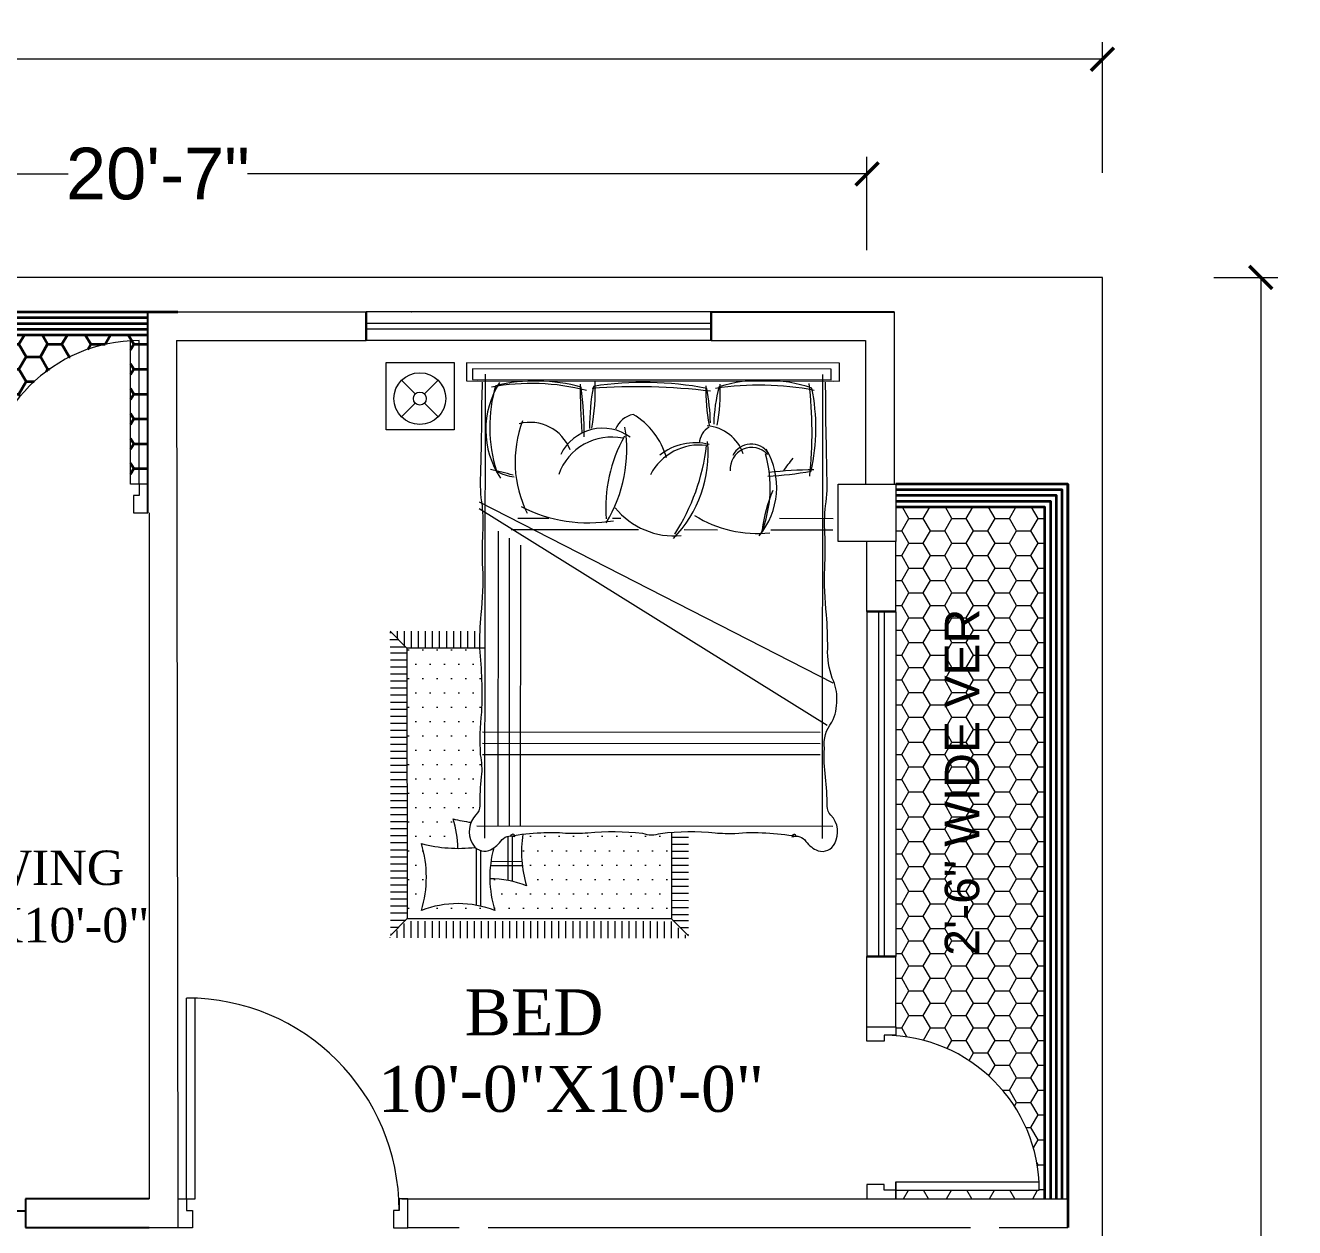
# Model space of a CAD drawing. Header units: inches. Extents: x 1551 to 2198, y 651 to 1264.
# Drawn here: x 1976.9 to 2197.9, y 1054.8 to 1264.2 of the extents above; entities that cross this region are included whole.
import ezdxf

# ---------------------------------------------------------------- set-up
doc = ezdxf.new("R2010")
doc.units = ezdxf.units.IN
doc.header["$MEASUREMENT"] = 0
doc.layers.add('2-Text', color=7, linetype='Continuous')
for name, color, linetype, lineweight in [('DOOR', 252, 'Continuous', 15), ('furniture', 143, 'Continuous', 9), ('illustr-TOILET FIXTURE', 204, 'Continuous', 9), ('sajib', 140, 'Continuous', 30), ('WALL', 253, 'Continuous', 35)]:
    doc.layers.add(name, color=color, linetype=linetype, lineweight=lineweight)
doc.layers.add('Ver', color=7, linetype='Continuous', lineweight=9, true_color=0x2618ec)
doc.styles.add('h6', font='arial.ttf', dxfattribs={"height": 6})
doc.styles.add('h7', font='arial.ttf', dxfattribs={"height": 9})
doc.styles.add('RS4', font='sylfaen.ttf', dxfattribs={"height": 12})
doc.dimstyles.new('SAJIB 2', dxfattribs={"dimtxt": 9, "dimasz": 4, "dimexe": 3, "dimexo": 3.0625, "dimgap": 0.09, "dimtad": 0, "dimdec": 0, "dimzin": 3, "dimdsep": 46, "dimlunit": 4, "dimtxsty": 'h7', "dimblk": 'ARCHTICK', "dimcen": 2, "dimclrd": 6, "dimclre": 7, "dimclrt": 7, "dimadec": 0, "dimazin": 0, "dimtfac": 1, "dimtdec": 0, "dimtofl": 0, "dimtmove": 0, "dimatfit": 3, "dimldrblk": 'OPEN30', "dimfxl": 1, "dimtolj": 1, "dimtzin": 0, "dimlwd": 20, "dimlwe": 20, "dimarcsym": 0})
pattern_1 = [(0, (-109750.4963, 45282.814), (3.75, 2.1650635), [2.5, -5]), (120, (-109750.4963, 45282.814), (-3.74999999, 2.165063514), [2.5, -5]), (60, (-109750.4963, 45282.814), (8e-09, 4.330127014), [-5, 2.5])]

# ---------------------------------------------------------------- blocks, each defined once
blk = doc.blocks.new('GDFGD')
at = {"layer": 'DOOR'}
for p, q in [((-3036.95, 2150.78), (-3036.95, 2185.78)), ((-3035.45, 2150.78), (-3035.45, 2185.75)), ((-3036.95, 2150.78), (-3035.45, 2150.78))]:
    blk.add_line(p, q, dxfattribs=at)
for points in [[(-3038.45, 2150.78), (-3036.95, 2150.78), (-3036.95, 2148.78), (-3035.95, 2148.78), (-3035.95, 2145.78), (-3038.45, 2145.78)], [(-2998.45, 2150.78), (-2999.95, 2150.78), (-2999.95, 2148.78), (-3000.95, 2148.78), (-3000.95, 2145.78), (-2998.45, 2145.78)]]:
    blk.add_lwpolyline(points, close=True, dxfattribs=at)
blk.add_arc((-3036.95, 2148.78), 37, 0, 90, dxfattribs=at)
blk = doc.blocks.new('RTRTR')
at = {"layer": 'DOOR'}
for p, q in [((-723.21, 2222.65), (-723.21, 2247.61)), ((-721.71, 2222.65), (-721.71, 2247.65)), ((-721.71, 2222.65), (-723.21, 2222.65))]:
    blk.add_line(p, q, dxfattribs=at)
for points in [[(-750.21, 2222.65), (-748.71, 2222.65), (-748.71, 2220.65), (-747.71, 2220.65), (-747.71, 2217.65), (-750.21, 2217.65)], [(-720.21, 2222.65), (-721.71, 2222.65), (-721.71, 2220.65), (-722.71, 2220.65), (-722.71, 2217.65), (-720.21, 2217.65)]]:
    blk.add_lwpolyline(points, close=True, dxfattribs=at)
blk.add_arc((-721.71, 2220.65), 27, 90, 180, dxfattribs=at)
blk = doc.blocks.new('bedm')
for p, q in [((-11.35, 25.59), (-11.35, -56.88)), ((48.64, 25.59), (48.64, -56.88)), ((-12.73, 24.38), (50.51, 24.38)), ((-12.35, 2.89), (50.51, -29.21)), ((-12.35, 1.69), (49.48, -36.77)), ((-5.51, 0), (0, 0)), ((11.33, 0), (12.81, 0)), ((41.02, 0), (50.51, 0)), ((-6.7, -2.03), (15.97, -2.03)), ((24.06, -2.03), (29.96, -2.03)), ((39.46, -2.03), (50.51, -2.03)), ((-12.73, -54.7), (50.51, -54.7))]:
    blk.add_line(p, q)
for points in [[(-14.62, 27.58), (-14.62, 24.38), (51.64, 24.38), (51.64, 27.58)], [(-13.6, 24.61), (50.16, 24.61), (50.16, 26.52), (-13.6, 26.52)]]:
    blk.add_lwpolyline(points, close=True)
at = {"linetype": 'ByBlock'}
for points in [[(-11.93, -34.52, 0.045167), (-12.14, -42.06, -0.080578), (-11.96, -45.99, 0.026504), (-12.23, -51.13, -0.211134), (-12.9, -52.77, 0.329446), (-13.58, -57.76, 0.37589), (-10.61, -59.09, 0.123892), (-8.48, -57.44, -0.342539), (-5.98, -56.62, 0.955623), (-6.75, -56.52, -0.036442), (-1.35, -55.92, -0.046791), (3.01, -56, 0.023628), (7.01, -55.92, -0.055897), (16.69, -56.01, 0.053528), (18.31, -56.29, 0.053528), (19.93, -56.01, -0.055897), (29.62, -55.92, 0.026973), (33.12, -56, -0.036947), (38.63, -55.92, -0.036442), (44.03, -56.52, 0.955623), (43.26, -56.62, -0.342539), (45.76, -57.44, 0.123892), (47.9, -59.09, 0.37589), (50.86, -57.76, 0.329446), (50.19, -52.77, -0.211134), (49.51, -51.13, 0.026504), (49.24, -45.99, -0.06219), (49.05, -40.9, -0.218233), (50.36, -36.25, 0.123513), (51.21, -32.26, 0.129887), (50.39, -28.42, -0.095063), (49.59, -23.12, 0.016498), (49.37, -17.12, -0.039412), (49.06, -8.88, 0.025508), (49.06, -2.71, -0.038458), (49.16, 2.23, 0.058958), (49.43, 7.72, 0.00267), (49.23, 16.86, 0.015571), (49.13, 24.18)], [(-11.85, 24.18, 0.015571), (-11.95, 16.86, 0.00267), (-12.14, 7.72, 0.058958), (-11.87, 2.23, -0.038458), (-11.77, -2.71, 0.025508), (-11.77, -8.88, -0.039412), (-12.08, -17.12, 0.016498), (-12.31, -23.12)], [(-12.31, -23.12, -0.037552), (-11.93, -34.52)]]:
    blk.add_lwpolyline(points, format="xyb", dxfattribs=at)
for centre, radius, start, end in [((4.34, 15.74), 15.55, 147.51, 213.8336), ((-3.1, -14.57), 38.5, 75.2741, 100.6711), ((122.07, 24.02), 116.52, 180.1063, 184.3312), ((-29.58, 22.85), 37.82, 349.589, 2.0447), ((15.6, -89.34), 112.69, 83.3146, 94.0301), ((57.39, 22.44), 29.5, 177.8261, 191.4767), ((37.43, -28.85), 52.51, 79.3138, 98.5648), ((0.63, 22.18), 29.83, 349.1667, 3.123), ((-29.75, 15.34), 76.52, 354.0935, 6.4707), ((11.14, 4.47), 9.94, 78.0413, 160.8342), ((36.5, 1.79), 26.38, 151.0456, 184.1497), ((26.84, 3.06), 9.96, 83.1541, 152.0001), ((-9.06, 17.28), 37.34, 327.3804, 353.3034), ((36.06, 8.78), 3.82, 42.6016, 185.3377), ((17.55, 5.5), 21.8, 338.0807, 15.8259), ((61.56, -4.61), 23.76, 139.9508, 146.951), ((-27.33, -68.33), 78.8, 74.5629, 77.5763), ((47.62, -70.17), 78.78, 90.3848, 96.2107), ((61.56, -4.61), 23.76, 156.2982, 173.8539)]:
    blk.add_arc(centre, radius, start, end)
for centre, radius, start, end in [((15.98, 16.19), 26.48, 163.9263, 197.1409), ((-2.34, -5.37), 29.75, 74.2117, 103.8432), ((-53.93, 15.34), 60.2, 359.1536, 7.5533), ((48.63, 15.9), 41.42, 169.5301, 179.934), ((16.98, -34.74), 58.87, 79.1717, 98.8688), ((-11.16, 15.68), 39.9, 1.8337, 10.6945), ((58.71, 15.92), 29.43, 165.3434, 178.3876), ((38.13, -2.18), 26.74, 71.2545, 107.1861), ((12.57, 16.04), 34.89, 347.3175, 11.7435), ((15.86, 14.24), 4.3, 102.1757, 158.3207), ((8.44, 7.29), 12.92, 15.4018, 59.7122), ((14.51, 10.01), 20.51, 159.3026, 206.5026), ((-3.37, 9.34), 7.68, 21.4295, 104.3652), ((9.6, 7.65), 8.33, 54.1671, 153.8421), ((-11.14, 12.19), 24.99, 328.6542, 9.1977), ((30.3, 13.08), 3.59, 120.1134, 175.8974), ((27.5, 8.99), 7.47, 19.1335, 85.0933), ((6.78, 11.47), 21.53, 315.5269, 5.813), ((26.06, 3.09), 10.31, 76.3296, 128.0812), ((35.95, 9.51), 3.68, 33.4026, 153.0195), ((27.22, 5.47), 13.28, 319.8178, 30.7335), ((-5.37, 15.08), 7.78, 239.4859, 264.3104), ((35.43, 69.63), 62.26, 273.2105, 280.3406), ((7.07, 25.62), 26.45, 243.0538, 279.663), ((22.22, 10.21), 13.35, 218.7278, 275.6813), ((37.1, 18.54), 21.25, 238.1221, 275.9522)]:
    blk.add_arc(centre, radius, start, end, dxfattribs=at)
blk = doc.blocks.new('M-bed')
at = {"layer": 'furniture'}
h = blk.add_hatch(dxfattribs=at)
h.set_pattern_fill('DOTS', color=3, scale=40, angle=180, style=0)
h.set_pattern_definition([(180, (3692.6392, 7362.079), (-1.25, -2.5), [0, -2.5])])
h.paths.add_polyline_path([(3692.58, 7408.37), (3681.4, 7408.38), (3646.55, 7408.43), (3646.54, 7393.34, 0.011226), (3648.44, 7393.52, -0.053528), (3650.03, 7393.79, -0.053528), (3651.62, 7393.52, 0.055897), (3661.11, 7393.42, -0.023628), (3665.03, 7393.5, 0.046791), (3669.29, 7393.42, 0.021476), (3672.42, 7393.67, 0.117676), (3671.8, 7402.65, 0.09252), (3678.19, 7401.45, 0.072446), (3677.31, 7406.97, 0.18681), (3690.12, 7406.96, 0.148057), (3690.11, 7395.32, 0.06293), (3683.75, 7396.14, 0.065098), (3684.6, 7391, 0.0312), (3681.47, 7391.61, -0.099873), (3680.54, 7390.25, 0.186828), (3679.95, 7388.81, -0.027883), (3679.66, 7383.51, 0.077199), (3679.86, 7379.82, -0.045167), (3679.65, 7372.43, 0.037552), (3680.01, 7361.27), (3692.64, 7361.27)])
at = {"layer": 'furniture', "linetype": 'Continuous'}
for p, q in [((3646.55, 7408.43), (3643.61, 7411.37)), ((3692.58, 7408.37), (3695.52, 7411.31)), ((3692.64, 7361.27), (3692.58, 7408.37)), ((3679.07, 7361.27), (3692.64, 7361.27)), ((3692.64, 7361.27), (3695.58, 7358.32))]:
    blk.add_line(p, q, dxfattribs=at)
at = {"layer": 'furniture', "color": 1}
for p, q in [((3643.85, 7411.14), (3643.62, 7411.14)), ((3645.08, 7409.92), (3643.62, 7409.92)), ((3644.17, 7411.23), (3644.17, 7411.8)), ((3645.4, 7410.01), (3645.4, 7411.8)), ((3646.62, 7408.86), (3646.62, 7411.8)), ((3647.85, 7408.86), (3647.85, 7411.8)), ((3649.07, 7408.86), (3649.07, 7411.79)), ((3650.3, 7408.85), (3650.3, 7411.79)), ((3651.52, 7408.85), (3651.52, 7411.79)), ((3652.75, 7408.85), (3652.75, 7411.79)), ((3653.97, 7408.85), (3653.97, 7411.79)), ((3655.2, 7408.85), (3655.2, 7411.79)), ((3656.42, 7408.85), (3656.42, 7411.79)), ((3657.65, 7408.85), (3657.65, 7411.79)), ((3658.87, 7408.84), (3658.87, 7411.78)), ((3660.1, 7408.84), (3660.1, 7411.78)), ((3661.32, 7408.84), (3661.32, 7411.78)), ((3662.55, 7408.84), (3662.55, 7411.78)), ((3663.77, 7408.84), (3663.77, 7411.78)), ((3665, 7408.84), (3665, 7411.78)), ((3666.22, 7408.84), (3666.22, 7411.78)), ((3667.45, 7408.84), (3667.45, 7411.78)), ((3668.67, 7408.83), (3668.67, 7411.77)), ((3669.9, 7408.83), (3669.9, 7411.77)), ((3671.12, 7408.83), (3671.12, 7411.77)), ((3672.35, 7408.83), (3672.35, 7411.77)), ((3673.57, 7408.83), (3673.57, 7411.77)), ((3674.8, 7408.83), (3674.8, 7411.77)), ((3676.02, 7408.83), (3676.02, 7411.77)), ((3677.25, 7408.82), (3677.25, 7411.77)), ((3678.47, 7408.82), (3678.47, 7411.76)), ((3679.7, 7408.82), (3679.7, 7411.76)), ((3680.92, 7408.82), (3680.92, 7411.76)), ((3682.15, 7408.82), (3682.15, 7411.76)), ((3683.37, 7408.82), (3683.37, 7411.76)), ((3684.6, 7408.82), (3684.6, 7411.76)), ((3685.82, 7408.82), (3685.82, 7411.76)), ((3687.05, 7408.81), (3687.05, 7411.75)), ((3688.27, 7408.81), (3688.27, 7411.75)), ((3689.5, 7408.81), (3689.5, 7411.75)), ((3690.72, 7408.81), (3690.72, 7411.75)), ((3691.95, 7408.81), (3691.95, 7411.75)), ((3693.17, 7409.24), (3693.17, 7411.75)), ((3695.52, 7409.85), (3694.06, 7409.85)), ((3694.4, 7410.46), (3694.4, 7411.75)), ((3695.52, 7411.08), (3695.29, 7411.08)), ((3695.62, 7411.69), (3695.62, 7411.75)), ((3646.55, 7407.64), (3643.61, 7407.65)), ((3646.3, 7408.69), (3643.62, 7408.69)), ((3692.58, 7408.37), (3681.4, 7408.38)), ((3695.52, 7408.63), (3692.84, 7408.63)), ((3646.55, 7406.42), (3643.61, 7406.42)), ((3680.57, 7396.12), (3680.58, 7406.05)), ((3695.52, 7407.4), (3692.58, 7407.4)), ((3695.52, 7406.18), (3692.58, 7406.18)), ((3646.55, 7405.19), (3643.61, 7405.2)), ((3646.55, 7403.97), (3643.61, 7403.97)), ((3695.52, 7404.95), (3692.58, 7404.95)), ((3695.52, 7403.73), (3692.58, 7403.73)), ((3646.54, 7401.52), (3643.6, 7401.52)), ((3646.55, 7402.74), (3643.61, 7402.75)), ((3675.06, 7394.04), (3675.07, 7401.73)), ((3695.51, 7402.5), (3692.57, 7402.5)), ((3695.51, 7401.28), (3692.57, 7401.28)), ((3646.54, 7400.29), (3643.6, 7400.3)), ((3646.54, 7399.07), (3643.6, 7399.07)), ((3695.51, 7400.05), (3692.57, 7400.05)), ((3695.51, 7398.83), (3692.57, 7398.83)), ((3646.54, 7397.84), (3643.6, 7397.85)), ((3646.54, 7396.62), (3643.6, 7396.62)), ((3678, 7398.4), (3672.62, 7398.41)), ((3695.51, 7397.6), (3692.57, 7397.6)), ((3646.54, 7395.39), (3643.6, 7395.4)), ((3695.51, 7396.38), (3692.57, 7396.38)), ((3695.51, 7395.15), (3692.57, 7395.15)), ((3646.54, 7394.17), (3643.6, 7394.17)), ((3676.76, 7392.21), (3676.71, 7340.89)), ((3695.51, 7393.93), (3692.57, 7393.93)), ((3695.51, 7392.7), (3692.57, 7392.7)), ((3695.5, 7391.48), (3692.56, 7391.48)), ((3695.5, 7390.25), (3692.56, 7390.25)), ((3695.5, 7389.03), (3692.56, 7389.03)), ((3695.5, 7387.8), (3692.56, 7387.8)), ((3695.5, 7386.58), (3692.56, 7386.58)), ((3695.5, 7385.35), (3692.56, 7385.35)), ((3695.5, 7384.13), (3692.56, 7384.13)), ((3695.5, 7382.9), (3692.56, 7382.9)), ((3695.5, 7381.68), (3692.56, 7381.68)), ((3695.49, 7379.23), (3692.55, 7379.23)), ((3695.5, 7380.45), (3692.56, 7380.45)), ((3695.49, 7378), (3692.55, 7378)), ((3695.49, 7376.78), (3692.55, 7376.78)), ((3620.67, 7375.96), (3679.46, 7375.91)), ((3695.49, 7375.55), (3692.55, 7375.55)), ((3695.49, 7374.33), (3692.55, 7374.33)), ((3695.49, 7373.1), (3692.55, 7373.1)), ((3695.49, 7371.88), (3692.55, 7371.88)), ((3695.49, 7370.65), (3692.55, 7370.65)), ((3695.49, 7369.43), (3692.55, 7369.43)), ((3695.49, 7368.2), (3692.55, 7368.2)), ((3695.48, 7366.98), (3692.54, 7366.98)), ((3695.48, 7365.75), (3692.54, 7365.75)), ((3695.48, 7364.53), (3692.54, 7364.53)), ((3680.87, 7358.34), (3680.87, 7361.28)), ((3682.1, 7358.34), (3682.1, 7361.28)), ((3683.32, 7358.34), (3683.32, 7361.28)), ((3684.55, 7358.34), (3684.55, 7361.28)), ((3685.77, 7358.34), (3685.77, 7361.28)), ((3687, 7358.33), (3687, 7361.27)), ((3688.22, 7358.33), (3688.22, 7361.27)), ((3689.45, 7358.33), (3689.45, 7361.27)), ((3690.67, 7358.33), (3690.67, 7361.27)), ((3691.9, 7358.33), (3691.9, 7361.27)), ((3695.48, 7363.3), (3692.54, 7363.3)), ((3695.48, 7362.08), (3692.54, 7362.08)), ((3695.58, 7361.06), (3692.84, 7361.06)), ((3693.12, 7358.33), (3693.12, 7360.77)), ((3695.62, 7359.79), (3694.11, 7359.79)), ((3694.35, 7358.32), (3694.35, 7359.54)), ((3695.62, 7358.57), (3695.33, 7358.57))]:
    blk.add_line(p, q, dxfattribs=at)
at = {"layer": 'furniture', "color": 150}
for p, q in [((3679.83, 7396.51), (3679.84, 7406.2)), ((3674.33, 7393.99), (3674.33, 7401.88)), ((3678.09, 7399.14), (3672.55, 7399.14)), ((3674.8, 7392.21), (3674.76, 7342.11)), ((3620.67, 7377.92), (3679.46, 7377.87))]:
    blk.add_line(p, q, dxfattribs=at)
at = {"layer": 'furniture'}
for p, q in [((3672.84, 7392.22), (3672.8, 7343.33)), ((3620.67, 7379.88), (3679.46, 7379.83)), ((3689.59, 7318.59, 1.69), (3687.2, 7320.99, 1.69)), ((3691.18, 7318.59, 1.69), (3693.58, 7320.98, 1.69)), ((3689.59, 7317, 1.69), (3687.2, 7314.61, 1.69)), ((3691.18, 7317, 1.69), (3693.57, 7314.61, 1.69))]:
    blk.add_line(p, q, dxfattribs=at)
at = {"layer": 'furniture', "linetype": 'Continuous'}
blk.add_lwpolyline([(3646.54, 7393.34), (3646.55, 7408.43), (3692.64, 7408.43)], dxfattribs=at)
at = {"layer": 'furniture'}
blk.add_lwpolyline([(3696.25, 7311.53), (3684.4, 7311.54), (3684.41, 7323.25), (3696.26, 7323.24)], close=True, dxfattribs=at)
for radius in [4.51, 1.13]:
    blk.add_circle((3690.39, 7317.8, 1.69), radius, dxfattribs=at)
for centre, radius, start, end in [((3658.8, 7401.17), 19.4, 344.6755, 17.4141), ((3683.73, 7423.51), 17.74, 248.7884, 291.1143), ((3709.34, 7401.12), 20.09, 163.1076, 196.7951), ((3653.29, 7396.85), 19.4, 350.5682, 17.4141), ((3678.22, 7419.19), 17.74, 248.7884, 269.9322), ((3683.68, 7370.58), 25.56, 75.4418, 96.6097), ((3703.83, 7396.8), 20.09, 181.8967, 196.7951), ((3678.17, 7366.26), 25.56, 75.4418, 82.59)]:
    blk.add_arc(centre, radius, start, end, dxfattribs=at)
at = {"layer": 'furniture', "xscale": 0.9799999999687397, "yscale": 0.9799999999687397, "zscale": 0.9799999999687397, "rotation": 179.9513479370545}
blk.add_blockref('bedm', (3667.93, 7338.62), dxfattribs=at)
blk = doc.blocks.new('_ArchTick')
at = {"layer": 'WALL', "color": 0, "const_width": 0.15}
blk.add_lwpolyline([(-0.5, -0.5), (0.5, 0.5)], dxfattribs=at)
blk = doc.blocks.new('*D22')
at = {"layer": 'Defpoints', "color": 0, "ltscale": 25, "transparency": 16777216}
for p in [(2180.79, 1220.27), (2192.03, 1220.27), (2180.79, 764.27)]:
    blk.add_point(p, dxfattribs=at)
at = {"layer": 'Ver', "color": 7, "lineweight": 20, "ltscale": 25, "transparency": 16777216}
for p, q in [((2183.85, 1220.27), (2195.03, 1220.27)), ((2183.85, 764.27), (2195.03, 764.27))]:
    blk.add_line(p, q, dxfattribs=at)
at = {"layer": 'Ver', "color": 6, "lineweight": 20, "ltscale": 25, "transparency": 16777216}
for p, q in [((2192.03, 1220.27), (2192.03, 1007.81)), ((2192.03, 764.27), (2192.03, 976.72))]:
    blk.add_line(p, q, dxfattribs=at)
at = {"layer": 'Ver', "color": 6, "lineweight": 20, "ltscale": 25, "transparency": 16777216, "xscale": 4, "yscale": 4, "zscale": 4}
for p, rotation in [((2192.03, 1220.27), 90), ((2192.03, 764.27), 270)]:
    blk.add_blockref('_ArchTick', p, dxfattribs=dict(at, rotation=rotation))
at = {"layer": 'Ver', "color": 7, "ltscale": 25, "transparency": 16777216, "insert": (2192.03, 992.27), "char_height": 9, "attachment_point": 5, "rotation": 90, "style": 'h7'}
blk.add_mtext('\\A1;38\'-0"', dxfattribs=at)
blk = doc.blocks.new('_Open30')
at = {"color": 0, "linetype": 'ByBlock', "lineweight": -2}
for p, q in [((-1, 0.268), (0, 0)), ((0, 0), (-1, -0.268)), ((0, 0), (-1, 0))]:
    blk.add_line(p, q, dxfattribs=at)
blk = doc.blocks.new('*D23')
at = {"layer": 'Defpoints', "color": 0, "ltscale": 25, "transparency": 16777216}
for p in [(2164.46, 1258.27), (2164.46, 1235.42), (1588.46, 1228.7)]:
    blk.add_point(p, dxfattribs=at)
at = {"layer": 'Ver', "color": 7, "lineweight": 20, "ltscale": 25, "transparency": 16777216}
for p, q in [((1588.46, 1231.77), (1588.46, 1261.27)), ((2164.46, 1238.48), (2164.46, 1261.27))]:
    blk.add_line(p, q, dxfattribs=at)
at = {"layer": 'Ver', "color": 6, "lineweight": 20, "ltscale": 25, "transparency": 16777216}
for p, q in [((1588.46, 1258.27), (1860.73, 1258.27)), ((2164.46, 1258.27), (1892.19, 1258.27))]:
    blk.add_line(p, q, dxfattribs=at)
at = {"layer": 'Ver', "color": 6, "lineweight": 20, "ltscale": 25, "transparency": 16777216, "xscale": 4, "yscale": 4, "zscale": 4, "rotation": 180}
blk.add_blockref('_ArchTick', (1588.46, 1258.27), dxfattribs=at)
at = {"layer": 'Ver', "color": 6, "lineweight": 20, "ltscale": 25, "transparency": 16777216, "xscale": 4, "yscale": 4, "zscale": 4}
blk.add_blockref('_ArchTick', (2164.46, 1258.27), dxfattribs=at)
at = {"layer": 'Ver', "color": 7, "ltscale": 25, "transparency": 16777216, "insert": (1876.46, 1258.27), "char_height": 9, "attachment_point": 5, "style": 'h7'}
blk.add_mtext('\\A1;48\'-0"', dxfattribs=at)
blk = doc.blocks.new('*D24')
at = {"layer": 'Defpoints', "color": 0, "ltscale": 25, "transparency": 16777216}
for p in [(2123.46, 1238.3), (1876.46, 1221.95), (2123.46, 1221.95)]:
    blk.add_point(p, dxfattribs=at)
at = {"layer": 'Ver', "color": 7, "lineweight": 20, "ltscale": 25, "transparency": 16777216}
for p, q in [((1876.46, 1225.02), (1876.46, 1241.3)), ((2123.46, 1225.02), (2123.46, 1241.3))]:
    blk.add_line(p, q, dxfattribs=at)
at = {"layer": 'Ver', "color": 6, "lineweight": 20, "ltscale": 25, "transparency": 16777216}
for p, q in [((1876.46, 1238.3), (1984.34, 1238.3)), ((2123.46, 1238.3), (2015.59, 1238.3))]:
    blk.add_line(p, q, dxfattribs=at)
at = {"layer": 'Ver', "color": 6, "lineweight": 20, "ltscale": 25, "transparency": 16777216, "xscale": 4, "yscale": 4, "zscale": 4, "rotation": 180}
blk.add_blockref('_ArchTick', (1876.46, 1238.3), dxfattribs=at)
at = {"layer": 'Ver', "color": 6, "lineweight": 20, "ltscale": 25, "transparency": 16777216, "xscale": 4, "yscale": 4, "zscale": 4}
blk.add_blockref('_ArchTick', (2123.46, 1238.3), dxfattribs=at)
at = {"layer": 'Ver', "color": 7, "ltscale": 25, "transparency": 16777216, "insert": (1999.96, 1238.3), "char_height": 9, "attachment_point": 5, "style": 'h7'}
blk.add_mtext('\\A1;20\'-7"', dxfattribs=at)

msp = doc.modelspace()

# ---------------------------------------------------------------- hatches: boundary and pattern name
at = {"layer": 'Ver', "ltscale": 25, "true_color": 0xcecce6}
h = msp.add_hatch(dxfattribs=at)
h.set_pattern_fill('HONEY', color=254, scale=20, style=0)
h.set_pattern_definition(pattern_1)
h.paths.add_polyline_path([(2154.46, 1180.27), (2128.46, 1180.27), (2128.46, 1174.27), (2128.46, 1162.08), (2128.46, 1102.02), (2128.46, 1089.77), (2128.46, 1088.2, -0.392661), (2153.46, 1061.27), (2128.46, 1061.27), (2128.46, 1059.77), (2154.46, 1059.77)])
h.paths.add_polyline_path([(2135.46, 1100.78), (2135.46, 1163.9), (2144.59, 1163.9), (2144.59, 1100.78)], flags=24)
at = {"layer": 'WALL'}
h = msp.add_hatch(dxfattribs=at)
h.set_pattern_fill('HONEY', color=0, scale=20, style=0)
h.set_pattern_definition(pattern_1)
edge = h.paths.add_edge_path()
edge.add_line((1885.37, 1184.27), (1881.21, 1184.27))
edge.add_line((1881.21, 1184.27), (1878.96, 1184.27))
edge.add_line((1878.96, 1184.27), (1878.96, 1210.27))
edge.add_line((1878.96, 1210.27), (1998.21, 1210.27))
edge.add_line((1998.21, 1210.27), (1998.21, 1184.27))
edge.add_line((1998.21, 1184.27), (1995.21, 1184.27))
edge.add_line((1995.21, 1184.27), (1995.21, 1209.23))
edge.add_arc((1996.71, 1182.27), 27, 453.1847, 537.489)
edge.add_line((1969.73, 1183.45), (1949.52, 1184.27))
edge.add_line((1949.52, 1184.27), (1945.43, 1184.27))
edge.add_line((1945.43, 1184.27), (1885.37, 1184.27))
h.paths.add_polyline_path([(1955.09, 1205.96), (1891.97, 1205.96), (1891.97, 1196.84), (1955.09, 1196.84)], flags=16)

# ---------------------------------------------------------------- linework, layer by layer
at = {"layer": 'illustr-TOILET FIXTURE', "linetype": 'ByBlock'}
for p, q in [((2096.26, 1214.27), (2036.26, 1214.27)), ((2096.26, 1214.27), (2036.26, 1214.27)), ((2096.26, 1212.27), (2036.26, 1212.27)), ((2096.26, 1212.27), (2036.26, 1212.27)), ((2096.26, 1211.27), (2036.26, 1211.27)), ((2096.26, 1211.27), (2036.26, 1211.27)), ((2096.26, 1209.27), (2036.26, 1209.27)), ((2096.26, 1209.27), (2036.26, 1209.27)), ((2123.46, 1162.02), (2123.46, 1102.02)), ((2123.46, 1162.02), (2123.46, 1102.02)), ((2125.46, 1162.02), (2125.46, 1102.02)), ((2125.46, 1162.02), (2125.46, 1102.02)), ((2126.46, 1162.02), (2126.46, 1102.02)), ((2126.46, 1162.02), (2126.46, 1102.02)), ((2128.46, 1162.02), (2128.46, 1102.02)), ((2128.46, 1162.02), (2128.46, 1102.02))]:
    msp.add_line(p, q, dxfattribs=at)
at = {"layer": 'sajib', "ltscale": 25}
for p, q in [((2036.26, 1209.27), (2036.26, 1214.27)), ((2036.26, 1214.27), (2036.26, 1209.27)), ((2096.32, 1214.27), (2096.32, 1209.27)), ((2096.32, 1209.27), (2096.32, 1214.27)), ((2123.46, 1162.08), (2128.46, 1162.08)), ((2128.46, 1162.08), (2123.46, 1162.08)), ((2128.46, 1102.02), (2123.46, 1102.02)), ((2123.46, 1102.02), (2128.46, 1102.02))]:
    msp.add_line(p, q, dxfattribs=at)
at = {"layer": 'Ver', "color": 1, "ltscale": 25}
for p, q in [((2164.46, 1220.27), (1588.46, 1220.27)), ((2164.46, 764.27), (2164.46, 1220.27))]:
    msp.add_line(p, q, dxfattribs=at)
at = {"layer": 'Ver', "lineweight": 25, "ltscale": 25}
for p, q in [((1998.21, 1179.27), (1998.21, 1214.27)), ((2096.32, 1214.27), (2128.21, 1214.27)), ((1998.46, 1059.77), (1976.88, 1059.77)), ((1976.88, 1059.77), (1976.88, 1054.77)), ((1976.88, 1054.77), (1998.46, 1054.77))]:
    msp.add_line(p, q, dxfattribs=at)
at = {"layer": 'Ver', "ltscale": 25}
for p, q in [((1998.21, 1214.27), (2036.26, 1214.27)), ((2044.06, 1214.27), (2044.13, 1214.27)), ((2054.76, 1214.27), (2054.76, 1214.27)), ((2096.32, 1214.27), (2098.77, 1214.27)), ((2128.21, 1214.27), (2128.21, 1184.27)), ((2003.21, 1209.27), (2003.46, 1059.77)), ((2003.21, 1209.27), (2036.26, 1209.27)), ((2096.32, 1209.27), (2123.21, 1209.27)), ((2123.21, 1209.27), (2123.21, 1184.27)), ((1998.46, 1179.27), (1998.46, 1059.77)), ((2123.46, 1162.08), (2123.46, 1174.27)), ((2128.46, 1162.08), (2128.46, 1174.27)), ((2123.46, 1120.52), (2123.46, 1120.52)), ((2123.46, 1089.77), (2123.46, 1102.02)), ((2128.46, 1089.77), (2128.46, 1102.02)), ((2128.46, 1089.77), (2128.46, 1088.2)), ((2123.46, 1062.27), (2123.46, 1059.77)), ((2128.46, 1062.77), (2128.46, 1059.77)), ((2042.46, 1059.77), (2123.46, 1059.77)), ((2128.46, 1059.77), (2158.46, 1059.77)), ((1998.46, 1054.77), (2003.46, 1054.77)), ((2043.46, 1054.77), (2052.46, 1054.77)), ((2057.46, 1054.77), (2141.46, 1054.77)), ((2146.46, 1054.77), (2158.46, 1054.77))]:
    msp.add_line(p, q, dxfattribs=at)
at = {"layer": 'Ver', "color": 252, "lineweight": 25, "ltscale": 25, "true_color": 0x939598}
msp.add_line((1908.89, 1057.69), (1976.88, 1057.69), dxfattribs=at)
at = {"layer": 'Ver', "color": 1, "ltscale": 25}
msp.add_lwpolyline([(2128.46, 1174.27), (2118.46, 1174.27), (2118.46, 1184.27), (2128.46, 1184.27)], close=True, dxfattribs=at)
at = {"layer": 'WALL'}
msp.add_line((2158.46, 1184.27), (2158.46, 1054.77), dxfattribs=at)
for points in [[(1878.96, 1214.27), (2003.41, 1214.27)], [(1878.96, 1213.27), (1998.21, 1213.27)], [(1878.96, 1212.27), (1998.21, 1212.27)], [(1878.96, 1211.27), (1998.21, 1211.27)], [(1878.96, 1210.27), (1998.21, 1210.27)], [(2158.46, 1059.77), (2158.46, 1184.27), (2128.46, 1184.27)], [(2157.46, 1059.77), (2157.46, 1183.27), (2128.46, 1183.27)], [(2156.46, 1059.77), (2156.46, 1182.27), (2128.46, 1182.27)], [(2155.46, 1059.77), (2155.46, 1181.27), (2128.46, 1181.27)], [(2154.46, 1059.77), (2154.46, 1180.27), (2128.46, 1180.27)]]:
    msp.add_lwpolyline(points, dxfattribs=at)

# ---------------------------------------------------------------- block references
at = {"layer": 'furniture', "rotation": 180}
msp.add_blockref('M-bed', (5735.97, 8516.97), dxfattribs=at)
at = {"layer": 'WALL', "color": 0}
for name, p in [('RTRTR', (2718.41, -1038.38)), ('GDFGD', (5041.92, -1091.02))]:
    msp.add_blockref(name, p, dxfattribs=at)
at = {"layer": 'WALL', "color": 0, "rotation": 270}
msp.add_blockref('RTRTR', (-94.19, 339.56), dxfattribs=at)

# ---------------------------------------------------------------- texts
at = {"layer": '2-Text', "lineweight": -2, "insert": (2143.09, 1132.34), "char_height": 6, "width": 106.7874, "attachment_point": 8, "rotation": 90, "style": 'h6'}
msp.add_mtext('2\'-6" WIDE VER', dxfattribs=at)
at = {"layer": '2-Text', "lineweight": -2, "ltscale": 25, "width": 139.4243, "attachment_point": 1, "style": 'RS4'}
for s, insert, char_height in [(' DRAWING\\P10\'-0"X10\'-0"', (1948.06, 1120.45), 6), ('{\\C3;     BED\\P10\'-0"X10\'-0"}', (2038.29, 1096.27), 8)]:
    msp.add_mtext(s, dxfattribs=dict(at, insert=insert, char_height=char_height))

# ---------------------------------------------------------------- dimensions: what is measured, and where the dimension line sits
at = {"layer": 'Ver', "ltscale": 25}
for base, p1, p2, picture, middle in [((2164.46, 1258.27), (1588.46, 1228.7), (2164.46, 1235.42), '*D23', (1876.46, 1258.27)), ((2123.46, 1238.3), (1876.46, 1221.95), (2123.46, 1221.95), '*D24', (1999.96, 1238.3))]:
    dim = msp.add_linear_dim(base=base, p1=p1, p2=p2, dimstyle='SAJIB 2', dxfattribs=at)
    dim.commit()
    dim.dimension.update_dxf_attribs({"geometry": picture, "text_midpoint": middle})
dim = msp.add_linear_dim(base=(2192.03, 1220.27), p1=(2180.79, 764.27), p2=(2180.79, 1220.27), angle=90, dimstyle='SAJIB 2', dxfattribs=at)
dim.commit()
dim.dimension.update_dxf_attribs({"geometry": '*D22', "text_midpoint": (2192.03, 992.27)})

doc.saveas('drawing.dxf')
